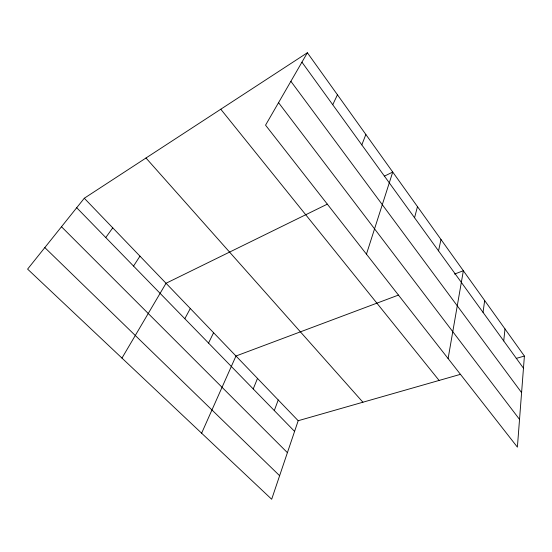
<?xml version="1.0" encoding="UTF-8"?>
<svg xmlns="http://www.w3.org/2000/svg" width="552" height="552" viewBox="0 0 552 552"><rect width="100%" height="100%" fill="white"/><g stroke="black" fill="none" stroke-linecap="round" stroke-linejoin="round"><path stroke-width="0.83" d="M524.4 356.061L517.396 447.134L265.546 125.173L307.374 52.75L524.4 356.061L516.217 358.4M503.728 340.95L504.997 328.937M483.041 312.37L484.67 300.529M448.107 358.552L463.356 270.749L454.537 274.061M438.536 250.877L440.993 239.485M414.552 217.743L417.478 206.627M366.452 254.168L392.741 172.058L384.289 176.205M460.478 374.332L298.19 420.721L271.674 499.249L27.6 269.114L84.29 198.244L307.374 52.75M274.303 410.571L278.229 399.958M361.815 144.886L365.859 134.488M253.23 388.939L257.508 378.403M201.618 433.196L235.973 356.012L398.475 295.078M332.746 104.721L337.451 94.785M208.539 343.068L213.589 332.725M184.823 318.711L190.295 308.499M121.964 358.089L166.035 283.273L327.336 204.143M133.536 266.064L139.973 256.162M105.763 237.553L112.753 227.845M44.822 247.586L279.623 475.707M61.486 226.748L287.406 452.668M76.707 207.724L294.589 431.402M84.29 198.244L298.19 420.721M145.99 157.996L362.912 402.222M220.779 109.227L439.109 380.438M278.546 102.658L519.529 419.41M290.883 81.303L521.592 392.631M301.937 62.162L523.468 368.212"/></g></svg>
